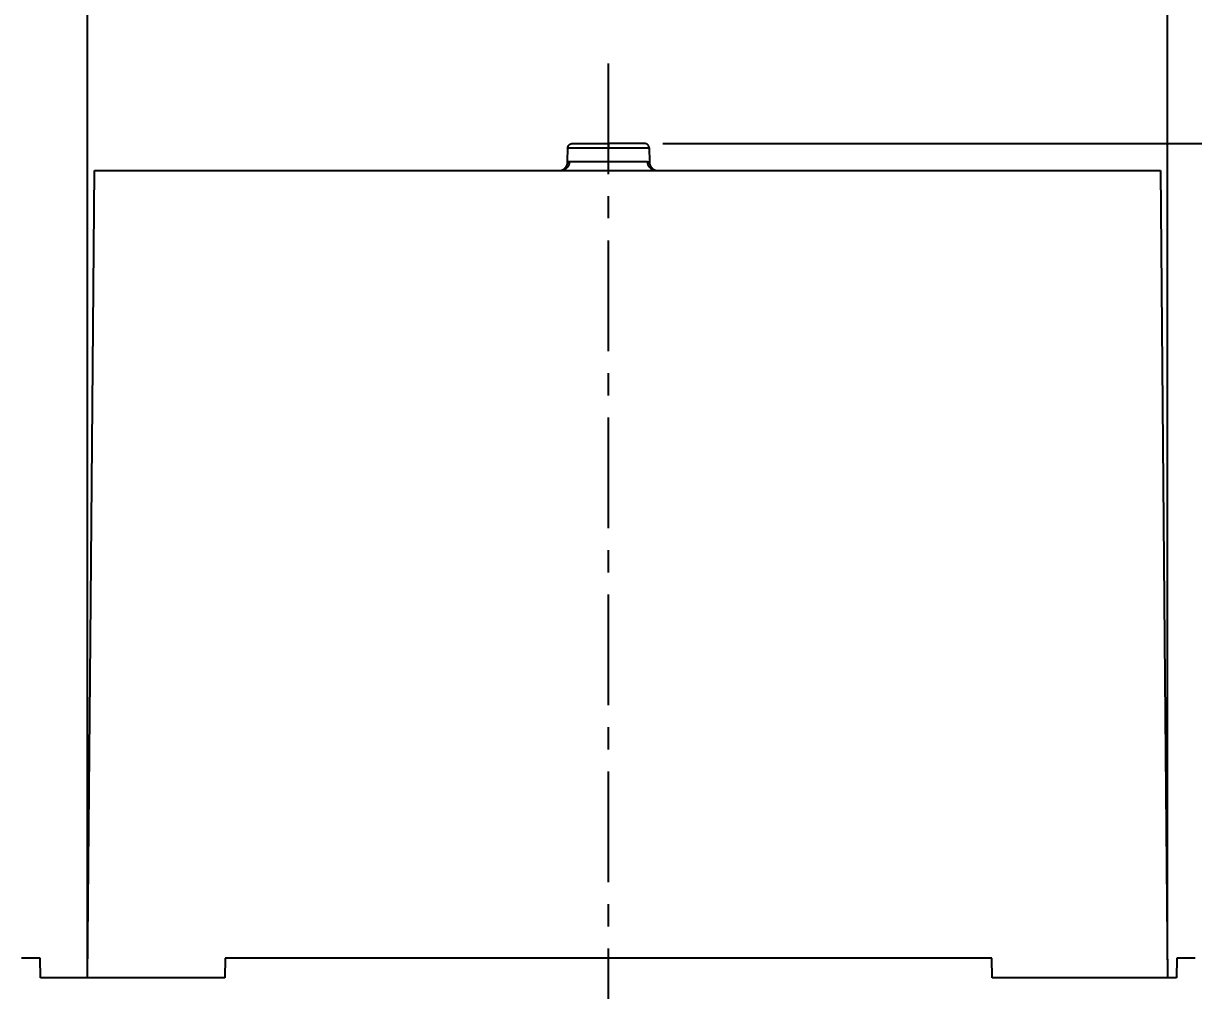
# Model space of a CAD drawing. Header units: millimetres. Extents: x 2797 to 5646, y -2218 to -1126.
# Drawn here: x 2910.3 to 3039.9, y -1600.5 to -1493.4 of the extents above; entities that cross this region are included whole.
import ezdxf

# ---------------------------------------------------------------- set-up
doc = ezdxf.new("R2010")
doc.units = ezdxf.units.MM
doc.header["$LTSCALE"] = 32.67
doc.header["$PDMODE"] = 3
doc.header["$PDSIZE"] = 0.3
doc.linetypes.add('CENTER', pattern=[0.6, 0.375, -0.075, 0.075, -0.075])
doc.layers.get('0').update_dxf_attribs({"linetype": 'CONTINUOUS'})
doc.layers.get('Defpoints').update_dxf_attribs({"linetype": 'CONTINUOUS'})
doc.layers.add('______', color=1, linetype='CENTER')
doc.layers.add('OUTLINE', color=2, linetype='CONTINUOUS')
doc.styles.get("Standard").update_dxf_attribs({"font": 'txt', "width": 0.8})
doc.dimstyles.new('DIMSTYLE_1', dxfattribs={"dimtxt": 3.5, "dimasz": 3.5, "dimexe": 1, "dimexo": 1, "dimgap": 1, "dimtad": 1, "dimzin": 0, "dimdsep": 46, "dimtxsty": 'Standard', "dimcen": 0, "dimclrd": 5, "dimclre": 5, "dimazin": 0, "dimtp": 0.3, "dimtm": 0.3, "dimtfac": 1, "dimtofl": 0, "dimtmove": 0, "dimatfit": 3, "dimfxl": 0, "dimtolj": 1, "dimtzin": 0, "dimarcsym": 0})

# ---------------------------------------------------------------- blocks, each defined once
blk = doc.blocks.new('*D60')
at = {"color": 3, "lineweight": -2}
for p, q in [((2981.12, -1506.68), (3158.06, -1506.68)), ((3157.06, -1646.88), (3157.06, -1516.68)), ((3077.11, -1656.88), (3158.06, -1656.88))]:
    blk.add_line(p, q, dxfattribs=at)
at = {"color": 3}
for points in [[(3155.39, -1516.68), (3158.72, -1516.68), (3157.06, -1506.68)], [(3155.39, -1646.88), (3158.72, -1646.88), (3157.06, -1656.88)]]:
    blk.add_solid(points, dxfattribs=at)
at = {"layer": 'Defpoints', "color": 0}
for p in [(2979.12, -1506.68), (3157.06, -1506.68), (3075.11, -1656.88)]:
    blk.add_point(p, dxfattribs=at)
at = {"color": 3, "insert": (3150.06, -1582.67), "char_height": 10, "attachment_point": 5, "rotation": 90}
blk.add_mtext('\\A1;150', dxfattribs=at)
blk = doc.blocks.new('*D61')
at = {"color": 3, "lineweight": -2}
for p, q in [((2917.4, -1597.08), (2917.4, -1469.13)), ((3037.03, -1597.08), (3037.03, -1469.13)), ((2927.4, -1470.13), (3027.03, -1470.13))]:
    blk.add_line(p, q, dxfattribs=at)
at = {"color": 3}
for points in [[(2927.4, -1468.47), (2927.4, -1471.8), (2917.4, -1470.13)], [(3027.03, -1468.47), (3027.03, -1471.8), (3037.03, -1470.13)]]:
    blk.add_solid(points, dxfattribs=at)
at = {"layer": 'Defpoints', "color": 0}
for p in [(3037.03, -1470.13), (2917.4, -1599.08), (3037.03, -1599.08)]:
    blk.add_point(p, dxfattribs=at)
at = {"color": 3, "insert": (2977.21, -1463.13), "char_height": 10, "attachment_point": 5}
blk.add_mtext('\\A1;120', dxfattribs=at)

msp = doc.modelspace()

# ---------------------------------------------------------------- linework, layer by layer
at = {"layer": '______', "color": 1}
msp.add_line((2975.11, -1666.88), (2975.11, -1496.68), dxfattribs=at)
at = {"layer": 'OUTLINE', "color": 7}
for p, q in [((2970.58, -1508.72), (2970.61, -1507.17)), ((2970.61, -1507.1), (2970.62, -1507.09)), ((2970.61, -1507.12), (2970.61, -1507.1)), ((2970.61, -1507.14), (2970.61, -1507.12)), ((2970.61, -1507.15), (2970.61, -1507.14)), ((2970.61, -1507.17), (2970.61, -1507.15)), ((2970.61, -1507.17), (2975.11, -1507.17)), ((2970.62, -1507.05), (2970.63, -1507.04)), ((2970.62, -1507.07), (2970.62, -1507.05)), ((2970.62, -1507.09), (2970.62, -1507.07)), ((2970.63, -1507.02), (2970.64, -1507)), ((2970.63, -1507.04), (2970.63, -1507.02)), ((2970.64, -1507), (2970.65, -1506.99)), ((2970.65, -1506.97), (2970.66, -1506.96)), ((2970.65, -1506.99), (2970.65, -1506.97)), ((2970.66, -1506.96), (2970.67, -1506.94)), ((2970.67, -1506.94), (2970.68, -1506.93)), ((2970.68, -1506.93), (2970.69, -1506.91)), ((2970.69, -1506.9), (2970.7, -1506.88)), ((2970.69, -1506.91), (2970.69, -1506.9)), ((2970.7, -1506.88), (2970.72, -1506.87)), ((2970.72, -1506.87), (2970.73, -1506.86)), ((2970.73, -1506.86), (2970.74, -1506.84)), ((2970.74, -1506.84), (2970.75, -1506.83)), ((2970.75, -1506.83), (2970.76, -1506.82)), ((2970.76, -1506.82), (2970.77, -1506.81)), ((2970.77, -1506.81), (2970.79, -1506.8)), ((2970.79, -1506.8), (2970.8, -1506.78)), ((2970.8, -1506.78), (2970.82, -1506.77)), ((2970.82, -1506.77), (2970.83, -1506.76)), ((2970.83, -1506.76), (2970.84, -1506.76)), ((2970.84, -1506.76), (2970.86, -1506.75)), ((2970.86, -1506.75), (2970.87, -1506.74)), ((2970.87, -1506.74), (2970.89, -1506.73)), ((2970.89, -1506.73), (2970.91, -1506.72)), ((2970.91, -1506.72), (2970.92, -1506.72)), ((2970.92, -1506.72), (2970.94, -1506.71)), ((2970.94, -1506.71), (2970.95, -1506.7)), ((2970.95, -1506.7), (2970.97, -1506.7)), ((2970.97, -1506.7), (2970.99, -1506.7)), ((2970.99, -1506.7), (2971, -1506.69)), ((2971, -1506.69), (2971.02, -1506.69)), ((2971.02, -1506.69), (2971.04, -1506.69)), ((2971.04, -1506.69), (2971.05, -1506.68)), ((2971.05, -1506.68), (2971.07, -1506.68)), ((2971.07, -1506.68), (2971.09, -1506.68)), ((2971.09, -1506.68), (2971.11, -1506.68)), ((2971.11, -1506.68), (2975.11, -1506.68)), ((2979.12, -1506.68), (2975.11, -1506.68)), ((2975.11, -1506.68), (2975.11, -1507.17)), ((2975.11, -1507.17), (2979.62, -1507.17)), ((2979.14, -1506.68), (2979.12, -1506.68)), ((2979.16, -1506.68), (2979.14, -1506.68)), ((2979.18, -1506.68), (2979.16, -1506.68)), ((2979.19, -1506.69), (2979.18, -1506.68)), ((2979.21, -1506.69), (2979.19, -1506.69)), ((2979.23, -1506.69), (2979.21, -1506.69)), ((2979.24, -1506.7), (2979.23, -1506.69)), ((2979.26, -1506.7), (2979.24, -1506.7)), ((2979.28, -1506.7), (2979.26, -1506.7)), ((2979.29, -1506.71), (2979.28, -1506.7)), ((2979.31, -1506.72), (2979.29, -1506.71)), ((2979.32, -1506.72), (2979.31, -1506.72)), ((2979.34, -1506.73), (2979.32, -1506.72)), ((2979.36, -1506.74), (2979.34, -1506.73)), ((2979.37, -1506.75), (2979.36, -1506.74)), ((2979.39, -1506.76), (2979.37, -1506.75)), ((2979.4, -1506.76), (2979.39, -1506.76)), ((2979.41, -1506.77), (2979.4, -1506.76)), ((2979.43, -1506.78), (2979.41, -1506.77)), ((2979.44, -1506.8), (2979.43, -1506.78)), ((2979.46, -1506.81), (2979.44, -1506.8)), ((2979.47, -1506.82), (2979.46, -1506.81)), ((2979.48, -1506.83), (2979.47, -1506.82)), ((2979.49, -1506.84), (2979.48, -1506.83)), ((2979.5, -1506.86), (2979.49, -1506.84)), ((2979.51, -1506.87), (2979.5, -1506.86)), ((2979.52, -1506.88), (2979.51, -1506.87)), ((2979.53, -1506.9), (2979.52, -1506.88)), ((2979.54, -1506.91), (2979.53, -1506.9)), ((2979.55, -1506.93), (2979.54, -1506.91)), ((2979.56, -1506.94), (2979.55, -1506.93)), ((2979.57, -1506.96), (2979.56, -1506.94)), ((2979.58, -1506.97), (2979.57, -1506.96)), ((2979.58, -1506.99), (2979.58, -1506.97)), ((2979.59, -1507), (2979.58, -1506.99)), ((2979.6, -1507.02), (2979.59, -1507)), ((2979.6, -1507.04), (2979.6, -1507.02)), ((2979.61, -1507.05), (2979.6, -1507.04)), ((2979.61, -1507.07), (2979.61, -1507.05)), ((2979.61, -1507.09), (2979.61, -1507.07)), ((2979.62, -1507.1), (2979.61, -1507.09)), ((2979.62, -1507.12), (2979.62, -1507.1)), ((2979.62, -1507.14), (2979.62, -1507.12)), ((2979.62, -1507.15), (2979.62, -1507.14)), ((2979.62, -1507.17), (2979.62, -1507.15)), ((2979.62, -1507.17), (2979.65, -1508.71)), ((2970.78, -1508.7), (2970.58, -1508.72)), ((2970.58, -1508.75), (2970.58, -1508.72)), ((2979.45, -1508.7), (2970.78, -1508.7)), ((2970.78, -1508.7), (2970.78, -1508.73)), ((2979.45, -1508.73), (2979.45, -1508.7)), ((2979.45, -1508.7), (2979.65, -1508.72)), ((2979.65, -1508.72), (2979.65, -1508.75)), ((2917.69, -1565.88), (2918.18, -1509.68)), ((2918.18, -1509.68), (3036.25, -1509.68)), ((2969.74, -1509.68), (2969.77, -1509.68)), ((2969.77, -1509.68), (2969.81, -1509.67)), ((2969.81, -1509.67), (2969.84, -1509.66)), ((2969.84, -1509.66), (2969.87, -1509.65)), ((2969.9, -1509.68), (2969.86, -1509.68)), ((2969.87, -1509.65), (2969.9, -1509.64)), ((2969.9, -1509.64), (2969.94, -1509.63)), ((2969.93, -1509.67), (2969.9, -1509.68)), ((2969.96, -1509.67), (2969.93, -1509.67)), ((2969.94, -1509.63), (2969.97, -1509.62)), ((2970, -1509.66), (2969.96, -1509.67)), ((2969.97, -1509.62), (2970, -1509.61)), ((2970, -1509.61), (2970.03, -1509.59)), ((2970.03, -1509.65), (2970, -1509.66)), ((2970.03, -1509.59), (2970.06, -1509.58)), ((2970.06, -1509.65), (2970.03, -1509.65)), ((2970.06, -1509.58), (2970.09, -1509.56)), ((2970.09, -1509.64), (2970.06, -1509.65)), ((2970.09, -1509.56), (2970.12, -1509.54)), ((2970.12, -1509.63), (2970.09, -1509.64)), ((2970.12, -1509.54), (2970.15, -1509.52)), ((2970.16, -1509.61), (2970.12, -1509.63)), ((2970.15, -1509.52), (2970.17, -1509.5)), ((2970.19, -1509.6), (2970.16, -1509.61)), ((2970.17, -1509.5), (2970.2, -1509.48)), ((2970.22, -1509.59), (2970.19, -1509.6)), ((2970.2, -1509.48), (2970.23, -1509.46)), ((2970.25, -1509.57), (2970.22, -1509.59)), ((2970.23, -1509.46), (2970.25, -1509.44)), ((2970.25, -1509.44), (2970.28, -1509.42)), ((2970.28, -1509.56), (2970.25, -1509.57)), ((2970.28, -1509.42), (2970.3, -1509.39)), ((2970.31, -1509.54), (2970.28, -1509.56)), ((2970.3, -1509.39), (2970.33, -1509.37)), ((2970.33, -1509.52), (2970.31, -1509.54)), ((2970.33, -1509.37), (2970.35, -1509.34)), ((2970.36, -1509.5), (2970.33, -1509.52)), ((2970.35, -1509.34), (2970.37, -1509.31)), ((2970.39, -1509.48), (2970.36, -1509.5)), ((2970.37, -1509.31), (2970.39, -1509.29)), ((2970.39, -1509.29), (2970.41, -1509.26)), ((2970.42, -1509.46), (2970.39, -1509.48)), ((2970.41, -1509.26), (2970.43, -1509.23)), ((2970.44, -1509.44), (2970.42, -1509.46)), ((2970.43, -1509.23), (2970.45, -1509.2)), ((2970.47, -1509.42), (2970.44, -1509.44)), ((2970.45, -1509.2), (2970.46, -1509.17)), ((2970.46, -1509.17), (2970.48, -1509.14)), ((2970.49, -1509.39), (2970.47, -1509.42)), ((2970.48, -1509.14), (2970.49, -1509.11)), ((2970.49, -1509.11), (2970.51, -1509.08)), ((2970.51, -1509.37), (2970.49, -1509.39)), ((2970.51, -1509.08), (2970.52, -1509.05)), ((2970.54, -1509.34), (2970.51, -1509.37)), ((2970.52, -1509.05), (2970.53, -1509.02)), ((2970.53, -1509.02), (2970.54, -1508.98)), ((2970.54, -1508.98), (2970.55, -1508.95)), ((2970.56, -1509.32), (2970.54, -1509.34)), ((2970.55, -1508.95), (2970.56, -1508.92)), ((2970.56, -1508.89), (2970.57, -1508.85)), ((2970.56, -1508.92), (2970.56, -1508.89)), ((2970.58, -1509.29), (2970.56, -1509.32)), ((2970.57, -1508.82), (2970.58, -1508.78)), ((2970.57, -1508.85), (2970.57, -1508.82)), ((2970.58, -1508.78), (2970.58, -1508.75)), ((2970.6, -1509.27), (2970.58, -1509.29)), ((2970.62, -1509.24), (2970.6, -1509.27)), ((2970.64, -1509.21), (2970.62, -1509.24)), ((2970.65, -1509.18), (2970.64, -1509.21)), ((2970.67, -1509.15), (2970.65, -1509.18)), ((2970.68, -1509.12), (2970.67, -1509.15)), ((2970.7, -1509.09), (2970.68, -1509.12)), ((2970.71, -1509.06), (2970.7, -1509.09)), ((2970.72, -1509.03), (2970.71, -1509.06)), ((2970.73, -1509), (2970.72, -1509.03)), ((2970.74, -1508.96), (2970.73, -1509)), ((2970.75, -1508.93), (2970.74, -1508.96)), ((2970.76, -1508.9), (2970.75, -1508.93)), ((2970.77, -1508.83), (2970.76, -1508.87)), ((2970.76, -1508.87), (2970.76, -1508.9)), ((2970.78, -1508.73), (2970.77, -1508.77)), ((2970.77, -1508.77), (2970.77, -1508.8)), ((2970.77, -1508.8), (2970.77, -1508.83)), ((2979.45, -1508.77), (2979.45, -1508.73)), ((2979.46, -1508.8), (2979.45, -1508.77)), ((2979.46, -1508.83), (2979.46, -1508.8)), ((2979.47, -1508.87), (2979.46, -1508.83)), ((2979.47, -1508.9), (2979.47, -1508.87)), ((2979.48, -1508.93), (2979.47, -1508.9)), ((2979.49, -1508.96), (2979.48, -1508.93)), ((2979.5, -1509), (2979.49, -1508.96)), ((2979.51, -1509.03), (2979.5, -1509)), ((2979.52, -1509.06), (2979.51, -1509.03)), ((2979.53, -1509.09), (2979.52, -1509.06)), ((2979.55, -1509.12), (2979.53, -1509.09)), ((2979.56, -1509.15), (2979.55, -1509.12)), ((2979.58, -1509.18), (2979.56, -1509.15)), ((2979.59, -1509.21), (2979.58, -1509.18)), ((2979.61, -1509.24), (2979.59, -1509.21)), ((2979.63, -1509.27), (2979.61, -1509.24)), ((2979.65, -1509.29), (2979.63, -1509.27)), ((2979.65, -1508.75), (2979.65, -1508.78)), ((2979.65, -1508.78), (2979.66, -1508.82)), ((2979.67, -1509.32), (2979.65, -1509.29)), ((2979.66, -1508.82), (2979.66, -1508.85)), ((2979.66, -1508.85), (2979.67, -1508.88)), ((2979.67, -1508.88), (2979.67, -1508.92)), ((2979.67, -1508.92), (2979.68, -1508.95)), ((2979.69, -1509.34), (2979.67, -1509.32)), ((2979.68, -1508.95), (2979.69, -1508.98)), ((2979.69, -1508.98), (2979.7, -1509.02)), ((2979.72, -1509.37), (2979.69, -1509.34)), ((2979.7, -1509.02), (2979.71, -1509.05)), ((2979.71, -1509.05), (2979.72, -1509.08)), ((2979.72, -1509.08), (2979.74, -1509.11)), ((2979.74, -1509.39), (2979.72, -1509.37)), ((2979.74, -1509.11), (2979.75, -1509.14)), ((2979.76, -1509.42), (2979.74, -1509.39)), ((2979.75, -1509.14), (2979.77, -1509.17)), ((2979.79, -1509.44), (2979.76, -1509.42)), ((2979.77, -1509.17), (2979.78, -1509.2)), ((2979.78, -1509.2), (2979.8, -1509.23)), ((2979.81, -1509.46), (2979.79, -1509.44)), ((2979.8, -1509.23), (2979.82, -1509.26)), ((2979.84, -1509.48), (2979.81, -1509.46)), ((2979.82, -1509.26), (2979.84, -1509.29)), ((2979.84, -1509.29), (2979.86, -1509.31)), ((2979.87, -1509.5), (2979.84, -1509.48)), ((2979.86, -1509.31), (2979.88, -1509.34)), ((2979.89, -1509.52), (2979.87, -1509.5)), ((2979.88, -1509.34), (2979.9, -1509.36)), ((2979.92, -1509.54), (2979.89, -1509.52)), ((2979.9, -1509.36), (2979.92, -1509.39)), ((2979.92, -1509.39), (2979.95, -1509.41)), ((2979.95, -1509.56), (2979.92, -1509.54)), ((2979.95, -1509.41), (2979.97, -1509.44)), ((2979.98, -1509.57), (2979.95, -1509.56)), ((2979.97, -1509.44), (2980, -1509.46)), ((2980.01, -1509.59), (2979.98, -1509.57)), ((2980, -1509.46), (2980.02, -1509.48)), ((2980.04, -1509.6), (2980.01, -1509.59)), ((2980.02, -1509.48), (2980.05, -1509.5)), ((2980.07, -1509.61), (2980.04, -1509.6)), ((2980.05, -1509.5), (2980.08, -1509.52)), ((2980.1, -1509.63), (2980.07, -1509.61)), ((2980.08, -1509.52), (2980.11, -1509.54)), ((2980.14, -1509.64), (2980.1, -1509.63)), ((2980.11, -1509.54), (2980.14, -1509.56)), ((2980.14, -1509.56), (2980.17, -1509.57)), ((2980.17, -1509.65), (2980.14, -1509.64)), ((2980.17, -1509.57), (2980.2, -1509.59)), ((2980.2, -1509.65), (2980.17, -1509.65)), ((2980.2, -1509.59), (2980.23, -1509.6)), ((2980.23, -1509.66), (2980.2, -1509.65)), ((2980.23, -1509.6), (2980.26, -1509.62)), ((2980.27, -1509.67), (2980.23, -1509.66)), ((2980.26, -1509.62), (2980.29, -1509.63)), ((2980.3, -1509.67), (2980.27, -1509.67)), ((2980.29, -1509.63), (2980.32, -1509.64)), ((2980.33, -1509.68), (2980.3, -1509.67)), ((2980.32, -1509.64), (2980.35, -1509.65)), ((2980.37, -1509.68), (2980.33, -1509.68)), ((2980.35, -1509.65), (2980.39, -1509.66)), ((2980.39, -1509.66), (2980.42, -1509.67)), ((2980.42, -1509.67), (2980.45, -1509.68)), ((2980.45, -1509.68), (2980.49, -1509.68)), ((3036.25, -1509.68), (3036.74, -1565.88)), ((2917.4, -1599.08), (2917.69, -1565.88)), ((3036.74, -1565.88), (3037.03, -1599.08)), ((2912.16, -1596.88), (2910.11, -1596.88)), ((2912.2, -1599.08), (2912.16, -1596.88)), ((2932.66, -1596.88), (2932.63, -1599.08)), ((3017.56, -1596.88), (2932.66, -1596.88)), ((3017.6, -1599.08), (3017.56, -1596.88)), ((3038.06, -1596.88), (3038.03, -1599.08)), ((3040.11, -1596.88), (3038.06, -1596.88)), ((2932.63, -1599.08), (2912.2, -1599.08)), ((3038.03, -1599.08), (3017.6, -1599.08))]:
    msp.add_line(p, q, dxfattribs=at)

# ---------------------------------------------------------------- dimensions: what is measured, and where the dimension line sits
dim = msp.add_linear_dim(base=(3037.03, -1470.13), p1=(2917.4, -1599.08), p2=(3037.03, -1599.08), dimstyle='DIMSTYLE_1', override={"dimtxt": 10, "dimasz": 10, "dimexo": 2, "dimgap": 2, "dimdec": 0, "dimclrd": 3, "dimclre": 3, "dimclrt": 3, "dimtdec": 0, "dimfxl": 1.25, "dimtfill": 1})
dim.commit()
dim.dimension.update_dxf_attribs({"geometry": '*D61', "text_midpoint": (2977.21, -1463.13)})
dim = msp.add_linear_dim(base=(3157.06, -1506.68), p1=(3075.11, -1656.88), p2=(2979.12, -1506.68), angle=90, dimstyle='DIMSTYLE_1', override={"dimtxt": 10, "dimasz": 10, "dimexo": 2, "dimgap": 2, "dimdec": 0, "dimclrd": 3, "dimclre": 3, "dimclrt": 3, "dimtdec": 0, "dimfxl": 1.25, "dimtfill": 1})
dim.commit()
dim.dimension.update_dxf_attribs({"geometry": '*D60', "text_midpoint": (3157.06, -1582.67), "dimtype": 160})

doc.saveas('drawing.dxf')
